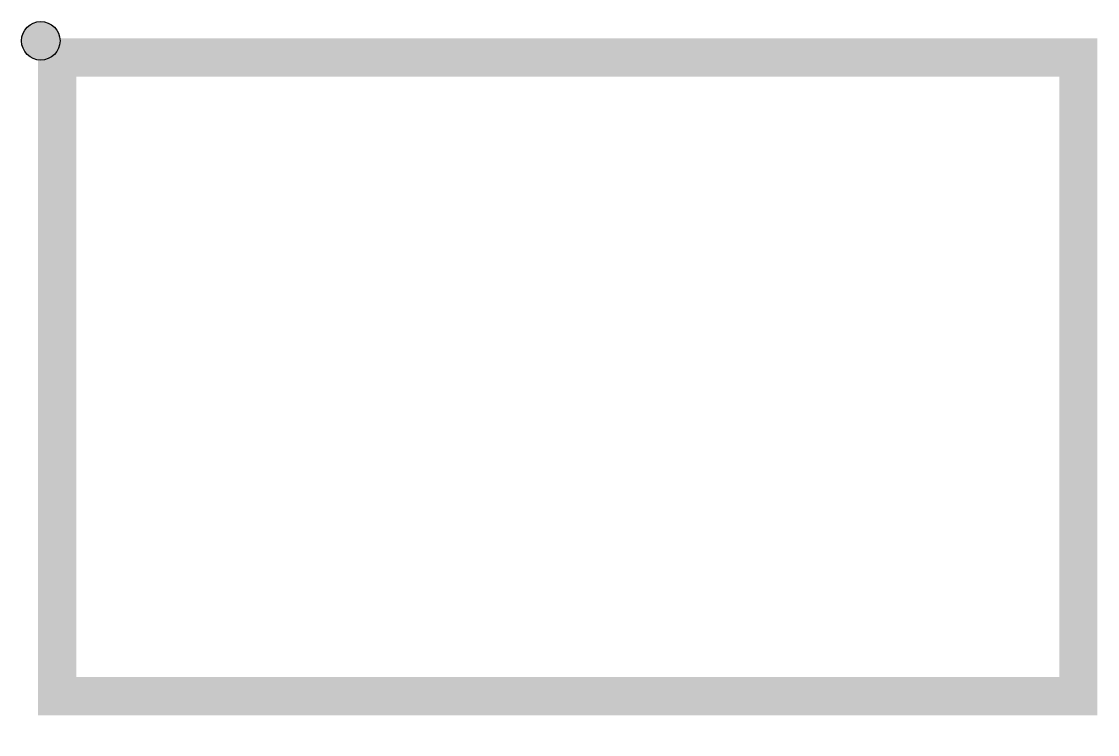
# Model space of a CAD drawing. Extents: x -0.34 to 8.09, y -0.41 to 5.17.
import ezdxf

# ---------------------------------------------------------------- set-up
doc = ezdxf.new("R2010")
doc.units = 0
doc.header["$MEASUREMENT"] = 0
doc.layers.get('0').update_dxf_attribs({"linetype": 'CONTINUOUS'})

msp = doc.modelspace()

# ---------------------------------------------------------------- hatches: boundary and pattern name
msp.add_hatch(color=256).paths.add_polyline_path([(-0.3442, 5.0193, 1), (-0.0427, 5.0193, 1)])

# ---------------------------------------------------------------- linework, layer by layer
at = {"const_width": 0.3}
msp.add_lwpolyline([(-0.0648, -0.1109), (7.9352, -0.1109), (7.9352, 4.8891), (-0.0648, 4.8891), (-0.0648, -0.2609)], dxfattribs=at)
msp.add_circle((-0.1934, 5.0193), 0.1508)

doc.saveas('drawing.dxf')
